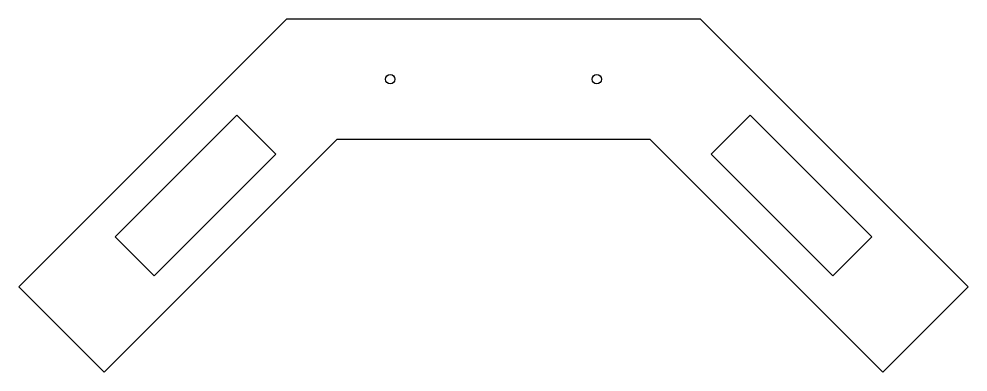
# Model space of a CAD drawing. Header units: millimetres. Extents: x -210 to 210, y -156 to 0.
import ezdxf

# ---------------------------------------------------------------- set-up
doc = ezdxf.new("R2010")
doc.units = ezdxf.units.MM
for name, color, linetype in [('MOUNTING_HOLES', 3, 'Continuous'), ('OUTER_CUT', 1, 'Continuous'), ('SLOT_CUTS', 5, 'Continuous')]:
    doc.layers.add(name, color=color, linetype=linetype)

msp = doc.modelspace()

# ---------------------------------------------------------------- linework, layer by layer
at = {"layer": 'MOUNTING_HOLES'}
for centre in [(-45.72, -26.67), (45.72, -26.67)]:
    msp.add_circle(centre, 2.1, dxfattribs=at)
at = {"layer": 'OUTER_CUT'}
msp.add_lwpolyline([(-91.45, 0), (91.45, 0), (210, -118.55), (172.28, -156.27), (69.35, -53.35), (-69.35, -53.35), (-172.28, -156.27), (-210, -118.55)], close=True, dxfattribs=at)
at = {"layer": 'SLOT_CUTS'}
for points in [[(-113.54, -42.57), (-167.43, -96.46), (-150.19, -113.7), (-96.3, -59.81)], [(113.54, -42.57), (167.43, -96.46), (150.19, -113.7), (96.3, -59.81)]]:
    msp.add_lwpolyline(points, close=True, dxfattribs=at)

doc.saveas('drawing.dxf')
